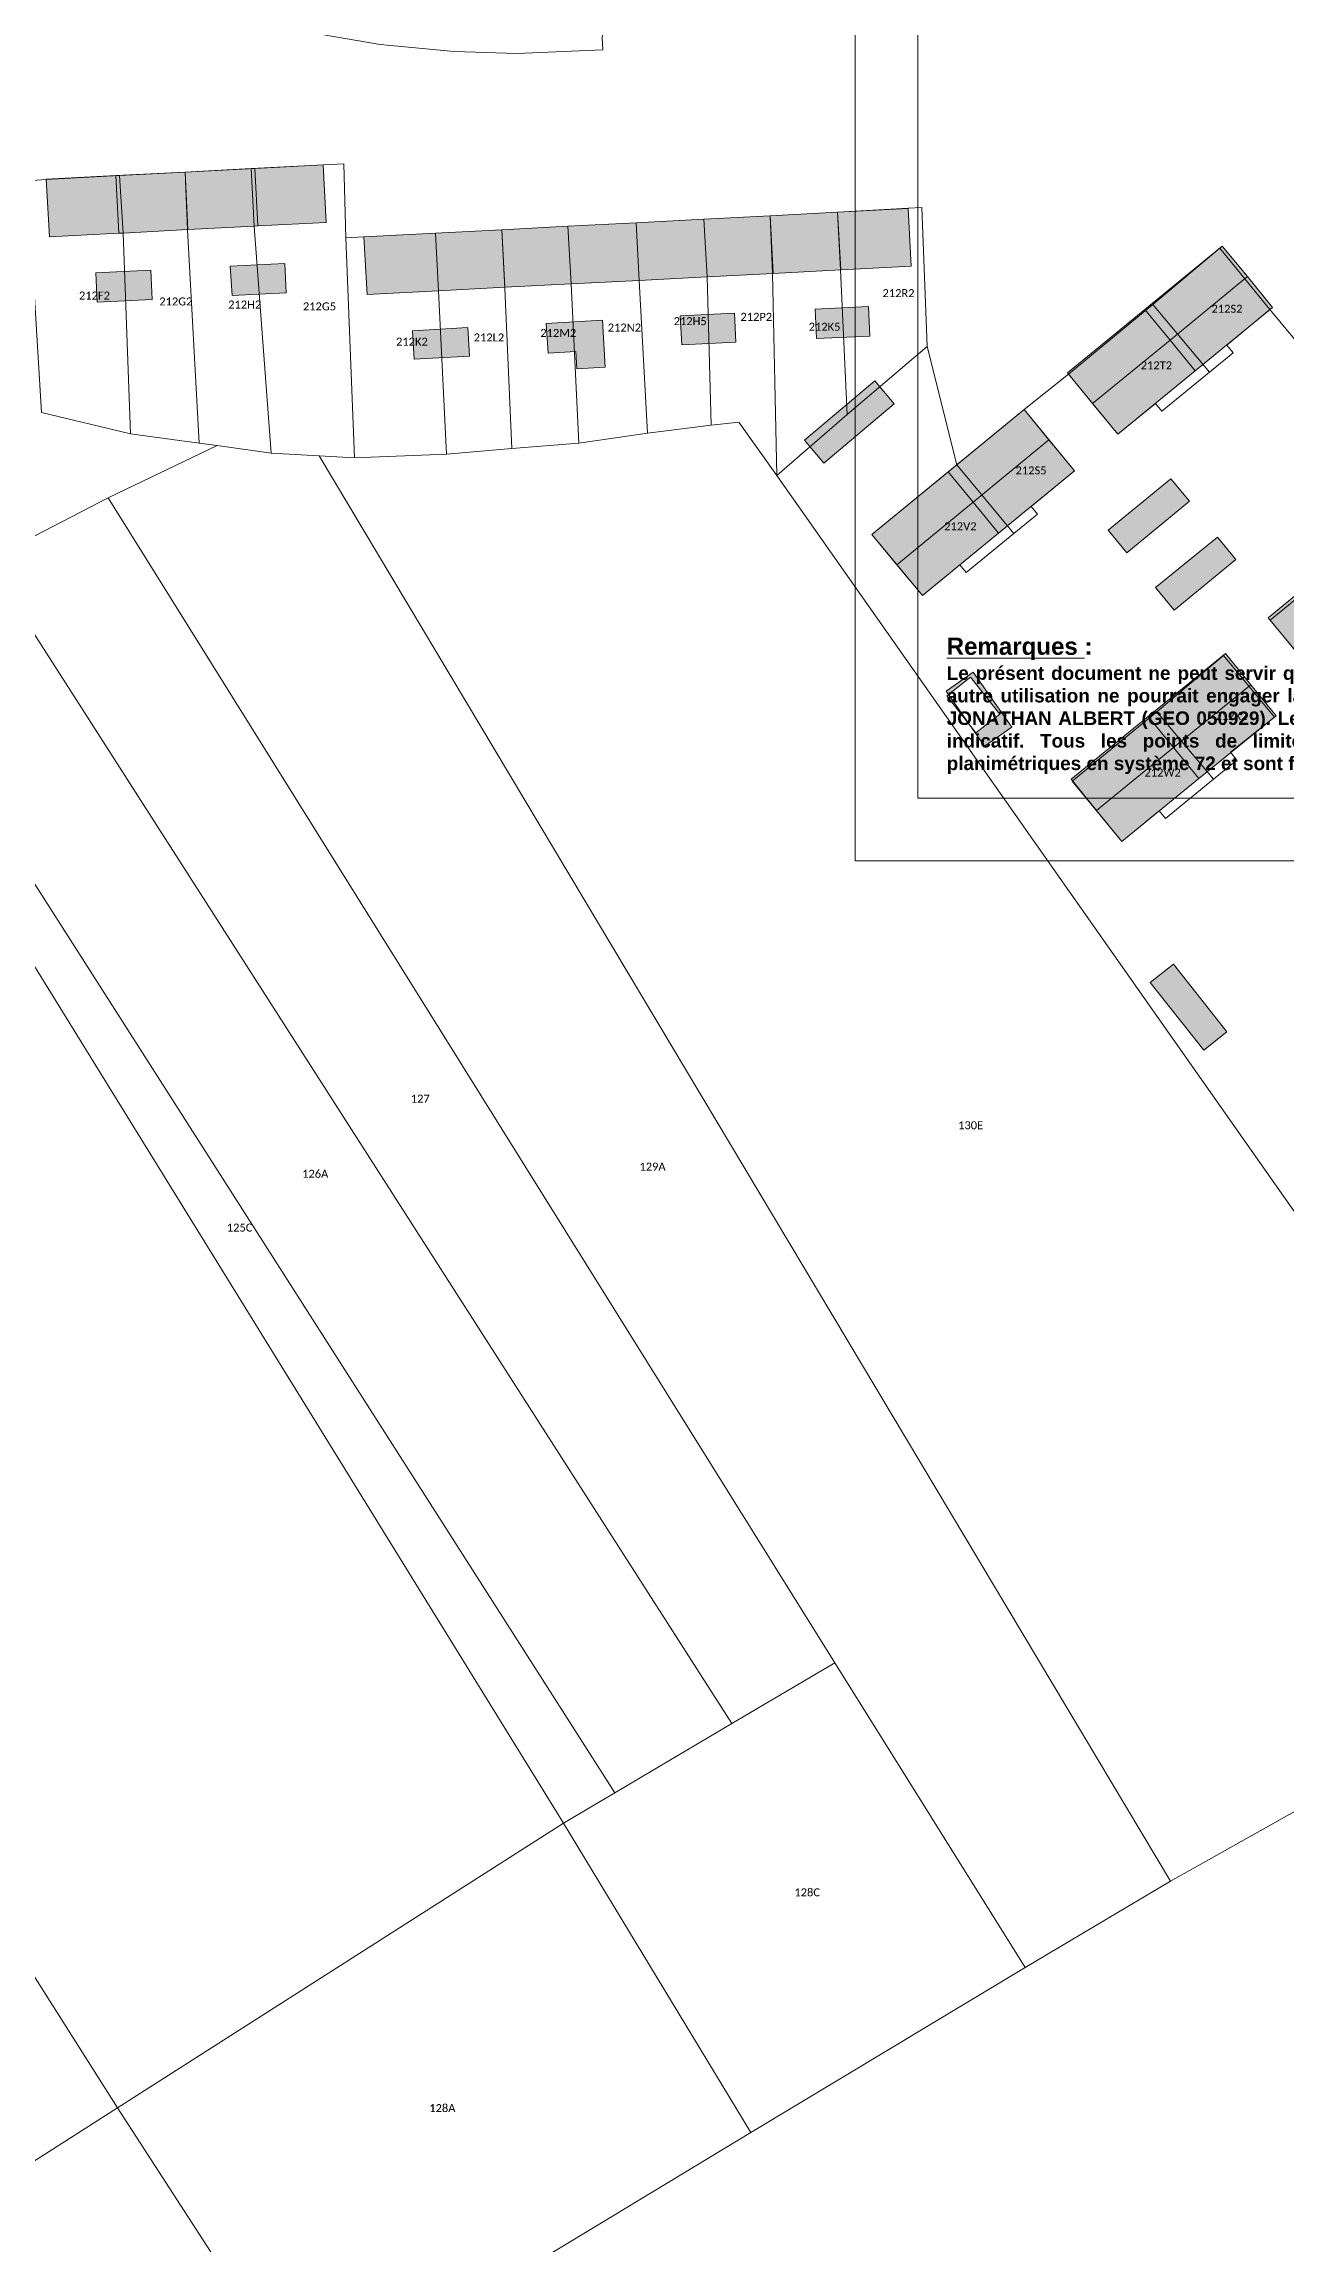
# Model space of a CAD drawing. Header units: metres. Extents: x 113120 to 240396, y 120329 to 242116.
# Drawn here: x 119902.2 to 120026.2, y 120579.2 to 120799.1 of the extents above; entities that cross this region are included whole.
import ezdxf

# ---------------------------------------------------------------- set-up
doc = ezdxf.new("R2010")
doc.units = ezdxf.units.M
doc.header["$LTSCALE"] = 3
doc.layers.get('0').update_dxf_attribs({"lineweight": 0})
for name, color, linetype, lineweight in [('Bpn_CaPa', 78, 'Continuous', 0), ('Bpn_ReBu', 4, 'Continuous', 0), ('Bpt_CaNu', 7, 'Continuous', 0), ('Hachure bâtiment', 11, 'Continuous', 0), ('Légende', 255, 'Continuous', 0)]:
    doc.layers.add(name, color=color, linetype=linetype, lineweight=lineweight)
doc.styles.add('Legend', font='')
doc.styles.get("Standard").update_dxf_attribs({"font": 'arial.ttf'})
doc.styles.get('Legend').set_extended_font_data('Calibri')

msp = doc.modelspace()

# ---------------------------------------------------------------- hatches: boundary and pattern name
at = {"layer": 'Hachure bâtiment'}
h = msp.add_hatch(color=256, dxfattribs=at)
h.dxf.hatch_style = 1
h.paths.add_polyline_path([(119909.67, 120780.2), (119902.72, 120779.83), (119902.4, 120785.6), (119909.35, 120785.96)])
h = msp.add_hatch(color=256, dxfattribs=at)
h.dxf.hatch_style = 1
h.paths.add_polyline_path([(119916.56, 120780.56), (119910.09, 120780.22), (119909.67, 120780.2), (119909.35, 120785.96), (119916.29, 120786.32)])
h = msp.add_hatch(color=256, dxfattribs=at)
h.dxf.hatch_style = 1
h.paths.add_polyline_path([(119923.56, 120780.93), (119923.2, 120780.91), (119916.56, 120780.56), (119916.29, 120786.32), (119923.24, 120786.68)])
h = msp.add_hatch(color=256, dxfattribs=at)
h.dxf.hatch_style = 1
h.paths.add_polyline_path([(119930.37, 120781.28), (119923.56, 120780.93), (119923.24, 120786.68), (119930.07, 120787.03)])
h = msp.add_hatch(color=256, dxfattribs=at)
h.dxf.hatch_style = 1
h.paths.add_polyline_path([(119954.87, 120775.14), (119948.25, 120774.8), (119947.94, 120780.55), (119954.55, 120780.9)])
h = msp.add_hatch(color=256, dxfattribs=at)
h.dxf.hatch_style = 1
h.paths.add_polyline_path([(119961.66, 120775.49), (119954.87, 120775.14), (119954.55, 120780.9), (119961.37, 120781.25)])
h = msp.add_hatch(color=256, dxfattribs=at)
h.dxf.hatch_style = 1
h.paths.add_polyline_path([(119968.47, 120775.84), (119961.66, 120775.49), (119961.37, 120781.25), (119968.15, 120781.6)])
h = msp.add_hatch(color=256, dxfattribs=at)
h.dxf.hatch_style = 1
h.paths.add_polyline_path([(119975.06, 120776.19), (119968.47, 120775.84), (119968.15, 120781.6), (119974.78, 120781.95)])
h = msp.add_hatch(color=256, dxfattribs=at)
h.dxf.hatch_style = 1
h.paths.add_polyline_path([(119981.83, 120776.54), (119975.06, 120776.19), (119974.78, 120781.95), (119981.51, 120782.3)])
h = msp.add_hatch(color=256, dxfattribs=at)
h.dxf.hatch_style = 1
h.paths.add_polyline_path([(119988.87, 120776.9), (119981.83, 120776.54), (119981.51, 120782.3), (119988.57, 120782.67)])
h = msp.add_hatch(color=256, dxfattribs=at)
h.dxf.hatch_style = 1
h.paths.add_polyline_path([(119941.63, 120774.45), (119934.47, 120774.08), (119934.15, 120779.83), (119941.31, 120780.21)])
h = msp.add_hatch(color=256, dxfattribs=at)
h.dxf.hatch_style = 1
h.paths.add_polyline_path([(119948.25, 120774.8), (119941.63, 120774.45), (119941.31, 120780.21), (119947.94, 120780.55)])
h = msp.add_hatch(color=256, dxfattribs=at)
h.dxf.hatch_style = 1
h.paths.add_polyline_path([(120022.48, 120775.86), (120014.75, 120769.51), (120012.23, 120772.57), (120019.97, 120778.92)])
h = msp.add_hatch(color=256, dxfattribs=at)
h.dxf.hatch_style = 1
h.paths.add_polyline_path([(119913, 120773.58), (119907.5, 120773.32), (119907.35, 120776.23), (119912.87, 120776.5)])
h = msp.add_hatch(color=256, dxfattribs=at)
h.dxf.hatch_style = 1
h.paths.add_polyline_path([(119926.39, 120774.23), (119920.97, 120773.98), (119920.8, 120776.92), (119926.24, 120777.18)])
h = msp.add_hatch(color=256, dxfattribs=at)
h.dxf.hatch_style = 1
h.paths.add_polyline_path([(120025, 120772.78), (120017.27, 120766.44), (120014.75, 120769.51), (120022.48, 120775.86)])
h = msp.add_hatch(color=256, dxfattribs=at)
h.dxf.hatch_style = 1
h.paths.add_polyline_path([(119971.34, 120769.32), (119965.94, 120769.03), (119965.77, 120771.93), (119971.19, 120772.22)])
h = msp.add_hatch(color=256, dxfattribs=at)
h.dxf.hatch_style = 1
h.paths.add_polyline_path([(119984.72, 120769.92), (119979.4, 120769.67), (119979.27, 120772.62), (119984.59, 120772.88)])
h = msp.add_hatch(color=256, dxfattribs=at)
h.dxf.hatch_style = 1
h.paths.add_polyline_path([(120014.75, 120769.51), (120007.01, 120763.17), (120004.5, 120766.23), (120012.23, 120772.57)])
h = msp.add_hatch(color=256, dxfattribs=at)
h.dxf.hatch_style = 1
h.paths.add_polyline_path([(119944.7, 120767.92), (119939.19, 120767.6), (119939, 120770.43), (119944.54, 120770.77)])
h = msp.add_hatch(color=256, dxfattribs=at)
h.dxf.hatch_style = 1
h.paths.add_polyline_path([(119958.27, 120766.8), (119955.44, 120766.63), (119955.34, 120768.38), (119952.57, 120768.22), (119952.39, 120771.18), (119958, 120771.5)])
h = msp.add_hatch(color=256, dxfattribs=at)
h.dxf.hatch_style = 1
h.paths.add_polyline_path([(120017.27, 120766.44), (120009.54, 120760.1), (120007.01, 120763.17), (120014.75, 120769.51)])
h = msp.add_hatch(color=256, dxfattribs=at)
h.dxf.hatch_style = 1
h.paths.add_polyline_path([(119981.85, 120762.58), (119985.23, 120765.43), (119987.17, 120763.14), (119980.13, 120757.21), (119978.2, 120759.5)])
h = msp.add_hatch(color=256, dxfattribs=at)
h.dxf.hatch_style = 1
h.paths.add_polyline_path([(120002.64, 120759.54), (119995.05, 120753.31), (119992.57, 120756.33), (120000.17, 120762.57)])
h = msp.add_hatch(color=256, dxfattribs=at)
h.dxf.hatch_style = 1
h.paths.add_polyline_path([(120005.19, 120756.43), (119997.6, 120750.21), (119995.05, 120753.31), (120002.64, 120759.54)])
h = msp.add_hatch(color=256, dxfattribs=at)
h.dxf.hatch_style = 1
h.paths.add_polyline_path([(119995.05, 120753.31), (119987.44, 120747.06), (119984.95, 120750.08), (119992.57, 120756.33)])
h = msp.add_hatch(color=256, dxfattribs=at)
h.dxf.hatch_style = 1
h.paths.add_polyline_path([(120016.69, 120753.4), (120010.42, 120748.23), (120008.57, 120750.5), (120014.84, 120755.63)])
h = msp.add_hatch(color=256, dxfattribs=at)
h.dxf.hatch_style = 1
h.paths.add_polyline_path([(119997.6, 120750.21), (119989.99, 120743.97), (119987.44, 120747.06), (119995.05, 120753.31)])
h = msp.add_hatch(color=256, dxfattribs=at)
h.dxf.hatch_style = 1
h.paths.add_polyline_path([(120021.34, 120747.57), (120015.17, 120742.52), (120013.3, 120744.78), (120019.49, 120749.82)])
h = msp.add_hatch(color=256, dxfattribs=at)
h.dxf.hatch_style = 1
h.paths.add_polyline_path([(120034.88, 120744.97), (120027.15, 120738.61), (120024.57, 120741.73), (120032.3, 120748.1)])
h = msp.add_hatch(color=256, dxfattribs=at)
h.dxf.hatch_style = 1
h.paths.add_polyline_path([(120022.81, 120735.05), (120015.1, 120728.77), (120012.57, 120731.88), (120020.29, 120738.17)])
h = msp.add_hatch(color=256, dxfattribs=at)
h.dxf.hatch_style = 1
h.paths.add_polyline_path([(119997.72, 120732.12), (119995.34, 120730.23), (119992.42, 120733.93), (119994.8, 120735.82)], flags=16)
h.paths.add_polyline_path([(119996.21, 120728.91), (119992.35, 120734.4), (119995.06, 120736.31), (119998.92, 120730.82)])
h = msp.add_hatch(color=256, dxfattribs=at)
h.dxf.hatch_style = 1
h.paths.add_polyline_path([(120025.34, 120731.93), (120017.64, 120725.67), (120015.1, 120728.77), (120022.81, 120735.05)])
h = msp.add_hatch(color=256, dxfattribs=at)
h.dxf.hatch_style = 1
h.paths.add_polyline_path([(120015.1, 120728.77), (120007.39, 120722.49), (120004.85, 120725.6), (120012.57, 120731.88)])
h = msp.add_hatch(color=256, dxfattribs=at)
h.dxf.hatch_style = 1
h.paths.add_polyline_path([(120017.64, 120725.67), (120009.92, 120719.38), (120007.39, 120722.49), (120015.1, 120728.77)])
h = msp.add_hatch(color=256, dxfattribs=at)
h.dxf.hatch_style = 1
h.paths.add_polyline_path([(120018.11, 120698.52), (120012.77, 120705.29), (120015.1, 120707.12), (120020.44, 120700.35)])

# ---------------------------------------------------------------- linework, layer by layer
at = {"flags": 128}
for points in [[(119983.27, 120717.46), (120508.27, 120717.46), (120508.27, 121459.96), (119983.27, 121459.96)], [(119989.52, 120723.71), (120502.02, 120723.71), (120502.02, 121453.71), (119989.52, 121453.71)]]:
    msp.add_lwpolyline(points, close=True, dxfattribs=at)
at = {"layer": 'Bpn_CaPa'}
for points in [[(119910.65, 120829.39), (119913.48, 120831.93), (119914.73, 120833.05), (119926.2, 120819.16), (119933.85, 120815.32), (119940.34, 120811.27), (119945.11, 120809.37), (119950.36, 120808.05), (119954.34, 120807.51), (119959.06, 120807.31), (119958.82, 120805.83), (119957.97, 120799.78), (119958.05, 120798.54), (119949.46, 120798.17), (119943.17, 120798.36), (119935.77, 120799.06), (119927.81, 120800.43), (119921.17, 120802.14), (119914.66, 120804.88), (119905.71, 120809.77), (119897.39, 120814.69), (119895.59, 120815.89), (119908.67, 120827.62), (119910.65, 120829.39)], [(119910.82, 120760.14), (119901.94, 120762.29), (119900.53, 120785.44), (119902.4, 120785.56), (119909.71, 120785.98), (119910.09, 120780.22), (119910.82, 120760.14)], [(119910.82, 120760.14), (119910.09, 120780.22), (119909.71, 120785.98), (119916.29, 120786.32), (119916.52, 120780.55), (119917.69, 120759.2), (119910.82, 120760.14)], [(119924.89, 120758.22), (119919.5, 120758.96), (119917.69, 120759.2), (119916.52, 120780.55), (119916.29, 120786.32), (119922.89, 120786.66), (119923.2, 120780.9), (119924.89, 120758.22)], [(119924.89, 120758.22), (119923.2, 120780.9), (119922.89, 120786.66), (119930.14, 120787.03), (119932.14, 120787.13), (119932.35, 120779.73), (119933.22, 120757.75), (119929.69, 120757.95), (119924.89, 120758.22)], [(119947.94, 120780.55), (119954.55, 120780.9), (119954.87, 120775.13), (119955.64, 120759.22), (119948.96, 120758.67), (119948.23, 120774.68), (119947.94, 120780.55)], [(119962.5, 120760.22), (119955.64, 120759.22), (119954.87, 120775.13), (119954.55, 120780.9), (119961.38, 120781.25), (119961.69, 120775.49), (119962.5, 120760.22)], [(119962.5, 120760.22), (119961.69, 120775.49), (119961.38, 120781.25), (119968.15, 120781.6), (119968.47, 120775.84), (119968.86, 120761.02), (119962.5, 120760.22)], [(119975.45, 120755.97), (119971.64, 120761.32), (119968.86, 120761.02), (119968.47, 120775.84), (119968.15, 120781.6), (119974.78, 120781.95), (119975.02, 120776.18), (119975.45, 120755.97)], [(119981.51, 120782.3), (119981.79, 120776.53), (119982.47, 120762.07), (119975.45, 120755.97), (119975.02, 120776.18), (119974.78, 120781.95), (119981.51, 120782.3)], [(119981.51, 120782.3), (119988.56, 120782.71), (119989.93, 120782.78), (119990.48, 120768.86), (119982.47, 120762.07), (119981.79, 120776.53), (119981.51, 120782.3)], [(119933.22, 120757.75), (119932.35, 120779.73), (119934.15, 120779.83), (119941.31, 120780.21), (119941.63, 120774.45), (119942.4, 120758.12), (119933.22, 120757.75)], [(119947.94, 120780.55), (119948.23, 120774.68), (119948.96, 120758.67), (119942.4, 120758.12), (119941.63, 120774.45), (119941.31, 120780.21), (119947.94, 120780.55)], [(120018.69, 120766.32), (120013.04, 120773.08), (120019.72, 120778.7), (120024.74, 120772.57), (120020.41, 120769.02), (120021.05, 120768.25), (120018.69, 120766.32)], [(120018.69, 120766.32), (120013.92, 120762.4), (120013.29, 120763.18), (120009.54, 120760.1), (120004.58, 120766.12), (120013.04, 120773.08), (120018.69, 120766.32)], [(119933.22, 120757.75), (119942.4, 120758.12), (119948.96, 120758.67), (119955.64, 120759.22), (119962.5, 120760.22), (119968.86, 120761.02), (119971.64, 120761.32), (119975.45, 120755.97), (120057.43, 120639.37), (120014.8, 120615.44), (119929.69, 120757.95), (119933.22, 120757.75)], [(119993.42, 120757.03), (120000.17, 120762.57), (120005.19, 120756.43), (120000.86, 120752.89), (120001.5, 120752.11), (119999.14, 120750.18), (119993.42, 120757.03)], [(119924.89, 120758.22), (119929.69, 120757.95), (120014.8, 120615.44), (120000.28, 120606.81), (119981.24, 120637.27), (119908.6, 120753.74), (119919.5, 120758.96), (119924.89, 120758.22)], [(119993.42, 120757.03), (119999.14, 120750.18), (119994.37, 120746.27), (119993.74, 120747.04), (119989.99, 120743.97), (119984.95, 120750.08), (119993.42, 120757.03)], [(119970.94, 120631.18), (119896.45, 120747.48), (119908.6, 120753.74), (119981.24, 120637.27), (119970.94, 120631.18)], [(120038.88, 120741.7), (120034.1, 120737.79), (120033.47, 120738.56), (120029.72, 120735.48), (120024.76, 120741.51), (120033.22, 120748.46), (120038.88, 120741.7)], [(119970.94, 120631.18), (119959.25, 120624.26), (119885.01, 120740.53), (119896.45, 120747.48), (119970.94, 120631.18)], [(119959.25, 120624.26), (119954.1, 120621.21), (119881.65, 120738.56), (119885.01, 120740.53), (119959.25, 120624.26)], [(119881.65, 120738.56), (119954.1, 120621.21), (119909.51, 120592.77), (119834.08, 120711.89), (119881.65, 120738.56)], [(120019.08, 120725.6), (120021.43, 120727.53), (120020.8, 120728.3), (120025.18, 120731.8), (120020.1, 120737.98), (120013.42, 120732.36), (120004.96, 120725.41), (120009.92, 120719.38), (120013.67, 120722.46), (120014.3, 120721.69), (120019.08, 120725.6)], [(120019.08, 120725.6), (120013.42, 120732.36), (120020.1, 120737.98), (120025.18, 120731.8), (120020.8, 120728.3), (120021.43, 120727.53), (120019.08, 120725.6)], [(120019.08, 120725.6), (120014.3, 120721.69), (120013.67, 120722.46), (120009.92, 120719.38), (120004.96, 120725.41), (120013.42, 120732.36), (120019.08, 120725.6)], [(119868.4, 120566.49), (119794.87, 120683.67), (119797.89, 120686.84), (119834.08, 120711.89), (119909.51, 120592.77), (119868.4, 120566.49)], [(119972.83, 120590.3), (119954.1, 120621.21), (119959.25, 120624.26), (119970.94, 120631.18), (119981.24, 120637.27), (120000.28, 120606.81), (119972.83, 120590.3)], [(119972.83, 120590.3), (119928.47, 120563.46), (119909.51, 120592.77), (119954.1, 120621.21), (119972.83, 120590.3)], [(119868.4, 120566.49), (119909.51, 120592.77), (119928.47, 120563.46), (119883.77, 120536.32), (119868.4, 120566.49)]]:
    msp.add_lwpolyline(points, close=True, dxfattribs=at)
for points in [[(120057.43, 120639.37), (119975.45, 120755.97), (119982.47, 120762.07), (119990.48, 120768.86), (119993.42, 120757.03), (119984.95, 120750.08), (119989.99, 120743.97), (119993.74, 120747.04), (119994.37, 120746.27), (119999.14, 120750.18), (120001.5, 120752.11), (120000.86, 120752.89), (120005.19, 120756.43), (120000.17, 120762.57), (120004.58, 120766.12), (120009.54, 120760.1), (120013.29, 120763.18), (120013.92, 120762.4), (120018.69, 120766.32), (120021.05, 120768.25), (120020.41, 120769.02), (120024.74, 120772.57), (120040.03, 120754.2)], [(119901.94, 120762.29), (119910.82, 120760.14), (119917.69, 120759.2), (119919.5, 120758.96), (119908.6, 120753.74), (119908.6, 120753.74), (119896.45, 120747.48)], [(120033.22, 120748.46), (120024.76, 120741.51), (120029.72, 120735.48)]]:
    msp.add_lwpolyline(points, dxfattribs=at)
at = {"layer": 'Bpn_ReBu'}
for points in [[(119909.67, 120780.2), (119902.72, 120779.83), (119902.4, 120785.6), (119909.35, 120785.96), (119909.67, 120780.2)], [(119916.56, 120780.56), (119910.09, 120780.22), (119909.67, 120780.2), (119909.35, 120785.96), (119916.29, 120786.32), (119916.56, 120780.56)], [(119923.56, 120780.93), (119923.2, 120780.91), (119916.56, 120780.56), (119916.29, 120786.32), (119923.24, 120786.68), (119923.56, 120780.93)], [(119930.37, 120781.28), (119923.56, 120780.93), (119923.24, 120786.68), (119930.07, 120787.03), (119930.37, 120781.28)], [(119954.87, 120775.14), (119948.25, 120774.8), (119947.94, 120780.55), (119954.55, 120780.9), (119954.87, 120775.14)], [(119961.66, 120775.49), (119954.87, 120775.14), (119954.55, 120780.9), (119961.37, 120781.25), (119961.66, 120775.49)], [(119968.47, 120775.84), (119961.66, 120775.49), (119961.37, 120781.25), (119968.15, 120781.6), (119968.47, 120775.84)], [(119975.06, 120776.19), (119968.47, 120775.84), (119968.15, 120781.6), (119974.78, 120781.95), (119975.06, 120776.19)], [(119981.83, 120776.54), (119975.06, 120776.19), (119974.78, 120781.95), (119981.51, 120782.3), (119981.83, 120776.54)], [(119988.87, 120776.9), (119981.83, 120776.54), (119981.51, 120782.3), (119988.57, 120782.67), (119988.87, 120776.9)], [(119941.63, 120774.45), (119934.47, 120774.08), (119934.15, 120779.83), (119941.31, 120780.21), (119941.63, 120774.45)], [(119948.25, 120774.8), (119941.63, 120774.45), (119941.31, 120780.21), (119947.94, 120780.55), (119948.25, 120774.8)], [(120022.48, 120775.86), (120014.75, 120769.51), (120012.23, 120772.57), (120019.97, 120778.92), (120022.48, 120775.86)], [(119913, 120773.58), (119907.5, 120773.32), (119907.35, 120776.23), (119912.87, 120776.5), (119913, 120773.58)], [(119926.39, 120774.23), (119920.97, 120773.98), (119920.8, 120776.92), (119926.24, 120777.18), (119926.39, 120774.23)], [(120025, 120772.78), (120017.27, 120766.44), (120014.75, 120769.51), (120022.48, 120775.86), (120025, 120772.78)], [(119971.34, 120769.32), (119965.94, 120769.03), (119965.77, 120771.93), (119971.19, 120772.22), (119971.34, 120769.32)], [(119984.72, 120769.92), (119979.4, 120769.67), (119979.27, 120772.62), (119984.59, 120772.88), (119984.72, 120769.92)], [(120014.75, 120769.51), (120007.01, 120763.17), (120004.5, 120766.23), (120012.23, 120772.57), (120014.75, 120769.51)], [(119944.7, 120767.92), (119939.19, 120767.6), (119939, 120770.43), (119944.54, 120770.77), (119944.7, 120767.92)], [(119958.27, 120766.8), (119955.44, 120766.63), (119955.34, 120768.38), (119952.57, 120768.22), (119952.39, 120771.18), (119958, 120771.5), (119958.27, 120766.8)], [(120017.27, 120766.44), (120009.54, 120760.1), (120007.01, 120763.17), (120014.75, 120769.51), (120017.27, 120766.44)], [(119981.85, 120762.58), (119985.23, 120765.43), (119987.17, 120763.14), (119980.13, 120757.21), (119978.2, 120759.5), (119981.85, 120762.58)], [(120002.64, 120759.54), (119995.05, 120753.31), (119992.57, 120756.33), (120000.17, 120762.57), (120002.64, 120759.54)], [(120005.19, 120756.43), (119997.6, 120750.21), (119995.05, 120753.31), (120002.64, 120759.54), (120005.19, 120756.43)], [(119995.05, 120753.31), (119987.44, 120747.06), (119984.95, 120750.08), (119992.57, 120756.33), (119995.05, 120753.31)], [(120016.69, 120753.4), (120010.42, 120748.23), (120008.57, 120750.5), (120014.84, 120755.63), (120016.69, 120753.4)], [(119997.6, 120750.21), (119989.99, 120743.97), (119987.44, 120747.06), (119995.05, 120753.31), (119997.6, 120750.21)], [(120021.34, 120747.57), (120015.17, 120742.52), (120013.3, 120744.78), (120019.49, 120749.82), (120021.34, 120747.57)], [(120034.88, 120744.97), (120027.15, 120738.61), (120024.57, 120741.73), (120032.3, 120748.1), (120034.88, 120744.97)], [(120022.81, 120735.05), (120015.1, 120728.77), (120012.57, 120731.88), (120020.29, 120738.17), (120022.81, 120735.05)], [(119996.21, 120728.91), (119992.35, 120734.4), (119995.06, 120736.31), (119998.92, 120730.82), (119996.21, 120728.91)], [(119997.72, 120732.12), (119995.34, 120730.23), (119992.42, 120733.93), (119994.8, 120735.82), (119997.72, 120732.12)], [(120025.34, 120731.93), (120017.64, 120725.67), (120015.1, 120728.77), (120022.81, 120735.05), (120025.34, 120731.93)], [(120015.1, 120728.77), (120007.39, 120722.49), (120004.85, 120725.6), (120012.57, 120731.88), (120015.1, 120728.77)], [(120017.64, 120725.67), (120009.92, 120719.38), (120007.39, 120722.49), (120015.1, 120728.77), (120017.64, 120725.67)], [(120018.11, 120698.52), (120012.77, 120705.29), (120015.1, 120707.12), (120020.44, 120700.35), (120018.11, 120698.52)]]:
    msp.add_lwpolyline(points, close=True, dxfattribs=at)

# ---------------------------------------------------------------- texts
at = {"layer": 'Bpt_CaNu', "char_height": 0.8, "attachment_point": 7, "style": 'Legend'}
for s, insert in [('212F2', (119905.67, 120773.57)), ('212R2', (119986, 120773.81)), ('212G2', (119913.7, 120772.97)), ('212H2', (119920.59, 120772.67)), ('212G5', (119928.06, 120772.48)), ('212P2', (119971.8, 120771.44)), ('212S2', (120018.89, 120772.24)), ('212K2', (119937.37, 120768.96)), ('212L2', (119945.13, 120769.38)), ('212M2', (119951.79, 120769.83)), ('212N2', (119958.53, 120770.37)), ('212H5', (119965.12, 120771)), ('212K5', (119978.62, 120770.44)), ('212T2', (120011.81, 120766.59)), ('212S5', (119999.3, 120756.08)), ('212V2', (119992.17, 120750.5)), ('212X2', (120019.3, 120731.54)), ('212W2', (120012.19, 120725.87)), ('127', (119938.84, 120693.27)), ('130E', (119993.56, 120690.6)), ('126A', (119927.98, 120685.75)), ('129A', (119961.7, 120686.47)), ('125C', (119920.45, 120680.37)), ('128C', (119977.19, 120613.9)), ('128A', (119940.69, 120592.33))]:
    msp.add_mtext(s, dxfattribs=dict(at, insert=insert))
at = {"layer": 'Légende', "color": 7, "ltscale": 0.1, "insert": (119992.42, 120739.77), "char_height": 1.47623, "width": 79.8386, "attachment_point": 1}
msp.add_mtext("\\A1;\\pxqj;{\\fArial|b1|i0|c0|p34;\\H1.1667x;\\L\\C256;Remarques\\l :\\L\\P\\H0.78571x;\\lLe présent document ne peut servir que pour l'usage pour lequel il a été réalisé. Toute autre utilisation ne pourrait engager la responsabilité de la SPRL GEOMETRE-EXPERT JONATHAN ALBERT (GEO 050929). Les renseignements cadastraux sont donnés à titre indicatif. Tous les points de limite de propriété sont connus en coordonnées planimétriques en système 72 et sont facilement matérialisables.}", dxfattribs=at)

doc.saveas('drawing.dxf')
